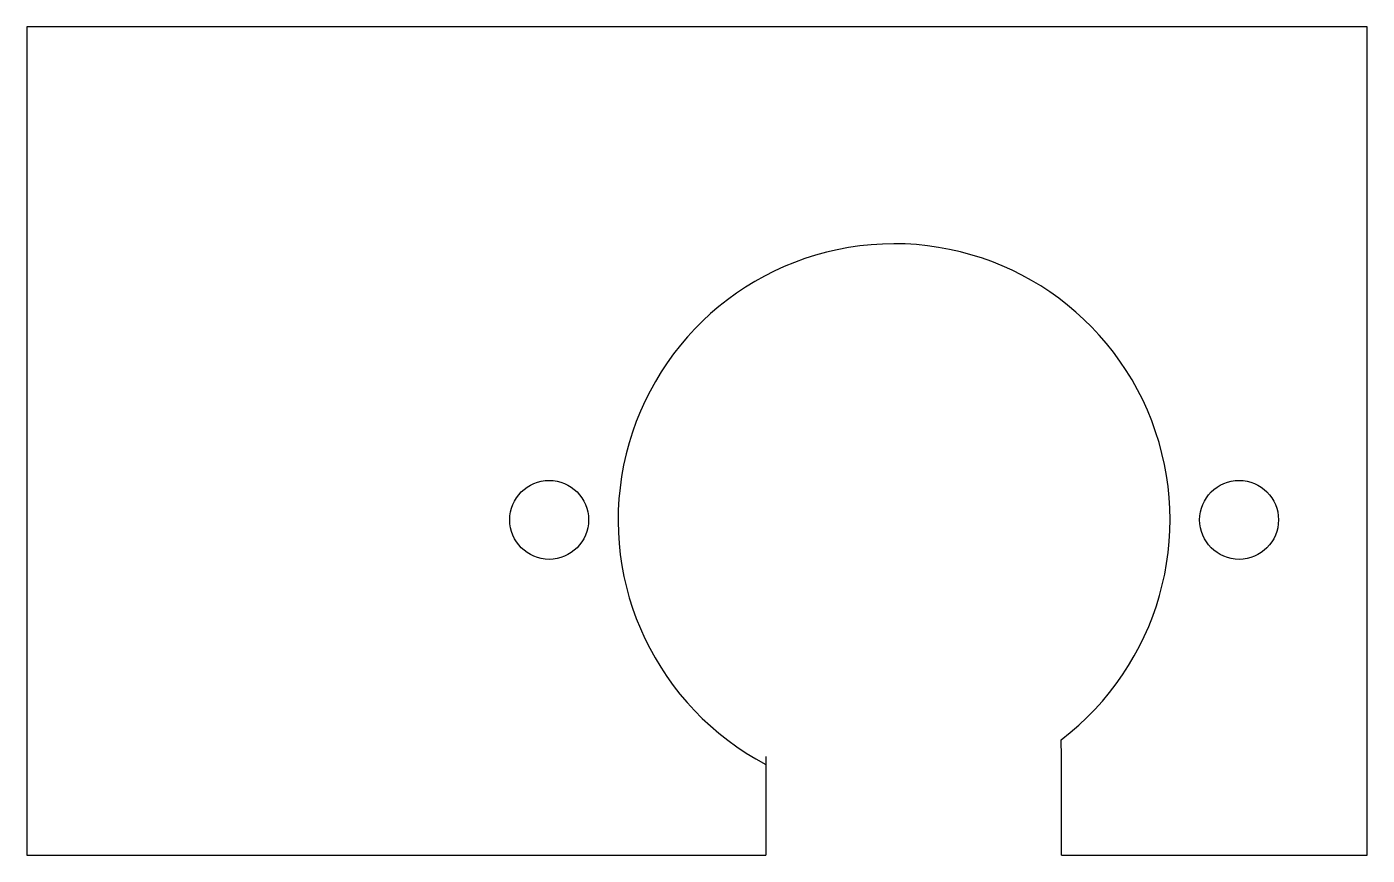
# Model space of a CAD drawing. Header units: millimetres. Extents: x -20 to 48, y 0 to 42.
import ezdxf

# ---------------------------------------------------------------- set-up
doc = ezdxf.new("R2010")
doc.units = ezdxf.units.MM
doc.layers.get('0').update_dxf_attribs({"linetype": 'CONTINUOUS'})

msp = doc.modelspace()

# ---------------------------------------------------------------- linework, layer by layer
for p, q in [((0, 42), (-20, 42)), ((-20, 42), (-20, 0)), ((48, 42), (0, 42)), ((48, 0), (48, 42)), ((32.5, 4.987), (32.471, 5.854)), ((17.5, 5), (17.5, 0)), ((17.5, 5), (17.5, 4.6)), ((32.5, 0), (32.5, 4.987)), ((-20, 0), (0, 0)), ((0, 0), (17.5, 0)), ((32.5, 0), (48, 0))]:
    msp.add_line(p, q)
for centre in [(6.5, 17), (41.5, 17)]:
    msp.add_circle(centre, 2)
msp.add_arc((24, 17), 14, -52.76378, 242.336)

doc.saveas('drawing.dxf')
